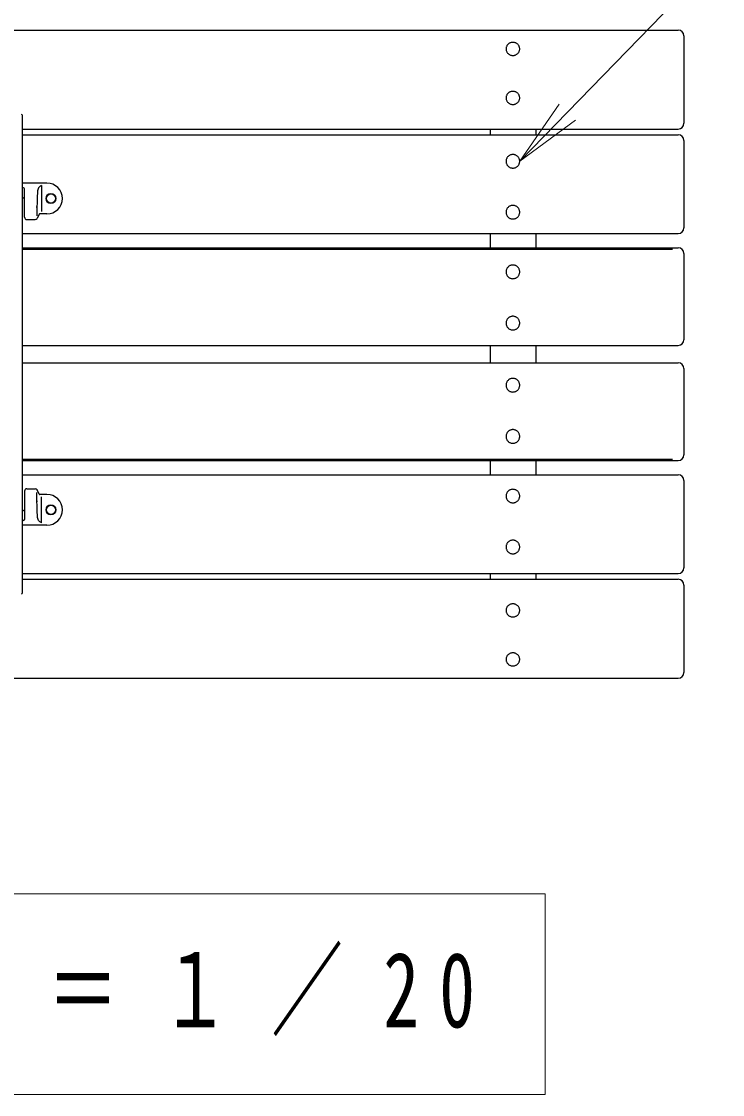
# Model space of a CAD drawing. Units: millimetres on the paper, scale 1:20. Extents: x -365 to 12, y -47 to 257.
# Drawn here: x -258.51 to -227.78, y 158.6 to 205.65 of the extents above; entities that cross this region are included whole.
import ezdxf

# ---------------------------------------------------------------- set-up
doc = ezdxf.new("R2010")
doc.units = ezdxf.units.MM
doc.layers.add('LY_1', color=7, linetype='Continuous', lineweight=25)
doc.styles.add('ＭＳ ゴシック', font='')
doc.styles.get('ＭＳ ゴシック').set_extended_font_data('MS Gothic')

msp = doc.modelspace()

# ---------------------------------------------------------------- linework, layer by layer
at = {"layer": 'LY_1', "color": 4}
for p, q in [((-289.217, 205.274), (-229.717, 205.274)), ((-229.467, 205.024), (-229.467, 201.184)), ((-258.467, 200.934), (-229.717, 200.934)), ((-237.967, 200.934), (-237.967, 200.682)), ((-235.967, 200.934), (-235.967, 200.682)), ((-258.467, 200.682), (-229.717, 200.682)), ((-229.467, 200.432), (-229.467, 196.603)), ((-258.467, 196.353), (-229.717, 196.353)), ((-237.967, 196.353), (-237.967, 195.729)), ((-235.967, 196.353), (-235.967, 195.729)), ((-258.467, 195.729), (-229.717, 195.729)), ((-229.467, 195.479), (-229.467, 191.696)), ((-258.467, 191.446), (-229.717, 191.446)), ((-237.967, 191.446), (-237.967, 190.681)), ((-235.967, 191.446), (-235.967, 190.681)), ((-258.467, 190.681), (-229.717, 190.681)), ((-229.467, 190.431), (-229.467, 186.649)), ((-258.467, 186.399), (-229.717, 186.399)), ((-237.967, 186.399), (-237.967, 185.774)), ((-235.967, 186.399), (-235.967, 185.774)), ((-258.467, 185.774), (-229.717, 185.774)), ((-229.467, 185.524), (-229.467, 181.696)), ((-258.467, 181.446), (-229.717, 181.446)), ((-258.467, 181.193), (-229.717, 181.193)), ((-237.967, 181.446), (-237.967, 181.193)), ((-235.967, 181.446), (-235.967, 181.193)), ((-229.467, 180.943), (-229.467, 177.103)), ((-289.217, 176.853), (-229.717, 176.853))]:
    msp.add_line(p, q, dxfattribs=at)
at = {"layer": 'LY_1', "lineweight": 13}
for p, q in [((-236.667, 199.519), (-234.936, 202.02)), ((-236.667, 199.519), (-234.577, 201.671)), ((-234.219, 201.323), (-236.667, 199.519)), ((-235.559, 167.405), (-283.359, 167.405)), ((-235.559, 158.605), (-235.559, 167.405)), ((-283.359, 158.605), (-235.559, 158.605))]:
    msp.add_line(p, q, dxfattribs=at)
at = {"layer": 'LY_1'}
for p, q in [((-258.467, 180.606), (-258.467, 201.52)), ((-257.392, 198.563), (-258.467, 198.563)), ((-258.422, 198.356), (-258.467, 198.356)), ((-258.372, 197.063), (-258.372, 198.306)), ((-257.636, 198.452), (-257.636, 197.315)), ((-258.467, 197.92), (-258.422, 197.92)), ((-257.832, 197.538), (-257.832, 197.121)), ((-257.729, 197.2), (-257.826, 197.017)), ((-257.392, 197.213), (-257.707, 197.213)), ((-258.272, 196.963), (-257.915, 196.963)), ((-258.467, 195.671), (-229.967, 195.671)), ((-258.467, 186.456), (-229.967, 186.456)), ((-258.372, 185.063), (-258.372, 183.821)), ((-258.272, 185.163), (-257.915, 185.163)), ((-257.832, 184.588), (-257.832, 185.005)), ((-257.729, 184.927), (-257.826, 185.11)), ((-257.392, 184.913), (-257.707, 184.913)), ((-257.636, 183.675), (-257.636, 184.812)), ((-258.467, 184.206), (-258.422, 184.206)), ((-258.422, 183.771), (-258.467, 183.771)), ((-257.392, 183.563), (-258.467, 183.563))]:
    msp.add_line(p, q, dxfattribs=at)
at = {"layer": 'LY_1', "lineweight": 13}
msp.add_lwpolyline([(-236.667, 199.519), (-225.688, 210.825), (-177.688, 210.825)], dxfattribs=at)
at = {"layer": 'LY_1', "color": 4}
for points in [[(-236.667, 204.445), (-236.669, 204.47), (-236.672, 204.495), (-236.678, 204.519), (-236.685, 204.543), (-236.695, 204.566), (-236.708, 204.588), (-236.722, 204.609), (-236.738, 204.629), (-236.755, 204.648), (-236.775, 204.664), (-236.795, 204.68), (-236.817, 204.693), (-236.841, 204.705), (-236.865, 204.714), (-236.89, 204.722), (-236.915, 204.727), (-236.941, 204.73), (-236.967, 204.731), (-236.994, 204.73), (-237.019, 204.727), (-237.045, 204.722), (-237.07, 204.714), (-237.094, 204.705), (-237.117, 204.693), (-237.139, 204.68), (-237.16, 204.664), (-237.179, 204.648), (-237.197, 204.629), (-237.213, 204.609), (-237.227, 204.588), (-237.239, 204.566), (-237.249, 204.543), (-237.257, 204.519), (-237.263, 204.495), (-237.266, 204.47), (-237.267, 204.445), (-237.266, 204.42), (-237.263, 204.395), (-237.257, 204.371), (-237.249, 204.347), (-237.239, 204.324), (-237.227, 204.302), (-237.213, 204.281), (-237.197, 204.261), (-237.179, 204.243), (-237.16, 204.226), (-237.139, 204.21), (-237.117, 204.197), (-237.094, 204.186), (-237.07, 204.176), (-237.045, 204.168), (-237.019, 204.163), (-236.994, 204.16), (-236.967, 204.159), (-236.941, 204.16), (-236.915, 204.163), (-236.89, 204.168), (-236.865, 204.176), (-236.841, 204.186), (-236.817, 204.197), (-236.795, 204.21), (-236.775, 204.226), (-236.755, 204.243), (-236.738, 204.261), (-236.722, 204.281), (-236.708, 204.302), (-236.695, 204.324), (-236.685, 204.347), (-236.678, 204.371), (-236.672, 204.395), (-236.669, 204.42)], [(-236.667, 202.297), (-236.669, 202.322), (-236.672, 202.347), (-236.678, 202.371), (-236.685, 202.395), (-236.695, 202.418), (-236.708, 202.44), (-236.722, 202.461), (-236.738, 202.481), (-236.755, 202.5), (-236.775, 202.517), (-236.795, 202.532), (-236.817, 202.545), (-236.841, 202.557), (-236.865, 202.566), (-236.89, 202.574), (-236.915, 202.579), (-236.941, 202.582), (-236.967, 202.584), (-236.994, 202.582), (-237.019, 202.579), (-237.045, 202.574), (-237.07, 202.566), (-237.094, 202.557), (-237.117, 202.545), (-237.139, 202.532), (-237.16, 202.517), (-237.179, 202.5), (-237.197, 202.481), (-237.213, 202.461), (-237.227, 202.44), (-237.239, 202.418), (-237.249, 202.395), (-237.257, 202.371), (-237.263, 202.347), (-237.266, 202.322), (-237.267, 202.297), (-237.266, 202.272), (-237.263, 202.247), (-237.257, 202.223), (-237.249, 202.199), (-237.239, 202.176), (-237.227, 202.154), (-237.213, 202.133), (-237.197, 202.113), (-237.179, 202.095), (-237.16, 202.078), (-237.139, 202.063), (-237.117, 202.049), (-237.094, 202.038), (-237.07, 202.028), (-237.045, 202.021), (-237.019, 202.015), (-236.994, 202.012), (-236.967, 202.011), (-236.941, 202.012), (-236.915, 202.015), (-236.89, 202.021), (-236.865, 202.028), (-236.841, 202.038), (-236.817, 202.049), (-236.795, 202.063), (-236.775, 202.078), (-236.755, 202.095), (-236.738, 202.113), (-236.722, 202.133), (-236.708, 202.154), (-236.695, 202.176), (-236.685, 202.199), (-236.678, 202.223), (-236.672, 202.247), (-236.669, 202.272)], [(-236.667, 199.519), (-236.669, 199.545), (-236.672, 199.571), (-236.678, 199.596), (-236.685, 199.621), (-236.695, 199.645), (-236.708, 199.668), (-236.722, 199.69), (-236.738, 199.71), (-236.755, 199.729), (-236.775, 199.747), (-236.795, 199.763), (-236.817, 199.777), (-236.841, 199.789), (-236.865, 199.799), (-236.89, 199.807), (-236.915, 199.812), (-236.941, 199.816), (-236.967, 199.817), (-236.994, 199.816), (-237.019, 199.812), (-237.045, 199.807), (-237.07, 199.799), (-237.094, 199.789), (-237.117, 199.777), (-237.139, 199.763), (-237.16, 199.747), (-237.179, 199.729), (-237.197, 199.71), (-237.213, 199.69), (-237.227, 199.668), (-237.239, 199.645), (-237.249, 199.621), (-237.257, 199.596), (-237.263, 199.571), (-237.266, 199.545), (-237.267, 199.519), (-237.266, 199.493), (-237.263, 199.467), (-237.257, 199.442), (-237.249, 199.417), (-237.239, 199.393), (-237.227, 199.37), (-237.213, 199.348), (-237.197, 199.328), (-237.179, 199.309), (-237.16, 199.291), (-237.139, 199.275), (-237.117, 199.261), (-237.094, 199.249), (-237.07, 199.239), (-237.045, 199.232), (-237.019, 199.226), (-236.994, 199.223), (-236.967, 199.221), (-236.941, 199.223), (-236.915, 199.226), (-236.89, 199.232), (-236.865, 199.239), (-236.841, 199.249), (-236.817, 199.261), (-236.795, 199.275), (-236.775, 199.291), (-236.755, 199.309), (-236.738, 199.328), (-236.722, 199.348), (-236.708, 199.37), (-236.695, 199.393), (-236.685, 199.417), (-236.678, 199.442), (-236.672, 199.467), (-236.669, 199.493)], [(-236.667, 197.287), (-236.669, 197.313), (-236.672, 197.338), (-236.678, 197.364), (-236.685, 197.389), (-236.695, 197.413), (-236.708, 197.436), (-236.722, 197.457), (-236.738, 197.478), (-236.755, 197.497), (-236.775, 197.515), (-236.795, 197.531), (-236.817, 197.545), (-236.841, 197.557), (-236.865, 197.566), (-236.89, 197.574), (-236.915, 197.58), (-236.941, 197.583), (-236.967, 197.584), (-236.994, 197.583), (-237.019, 197.58), (-237.045, 197.574), (-237.07, 197.566), (-237.094, 197.557), (-237.117, 197.545), (-237.139, 197.531), (-237.16, 197.515), (-237.179, 197.497), (-237.197, 197.478), (-237.213, 197.457), (-237.227, 197.436), (-237.239, 197.413), (-237.249, 197.389), (-237.257, 197.364), (-237.263, 197.338), (-237.266, 197.313), (-237.267, 197.287), (-237.266, 197.261), (-237.263, 197.235), (-237.257, 197.21), (-237.249, 197.185), (-237.239, 197.161), (-237.227, 197.138), (-237.213, 197.116), (-237.197, 197.095), (-237.179, 197.076), (-237.16, 197.059), (-237.139, 197.043), (-237.117, 197.029), (-237.094, 197.017), (-237.07, 197.007), (-237.045, 196.999), (-237.019, 196.994), (-236.994, 196.99), (-236.967, 196.989), (-236.941, 196.99), (-236.915, 196.994), (-236.89, 196.999), (-236.865, 197.007), (-236.841, 197.017), (-236.817, 197.029), (-236.795, 197.043), (-236.775, 197.059), (-236.755, 197.076), (-236.738, 197.095), (-236.722, 197.116), (-236.708, 197.138), (-236.695, 197.161), (-236.685, 197.185), (-236.678, 197.21), (-236.672, 197.235), (-236.669, 197.261)], [(-236.667, 194.672), (-236.669, 194.698), (-236.672, 194.724), (-236.678, 194.75), (-236.685, 194.775), (-236.695, 194.799), (-236.708, 194.822), (-236.722, 194.844), (-236.738, 194.865), (-236.755, 194.884), (-236.775, 194.902), (-236.795, 194.918), (-236.817, 194.932), (-236.841, 194.944), (-236.865, 194.954), (-236.89, 194.962), (-236.915, 194.967), (-236.941, 194.971), (-236.967, 194.972), (-236.994, 194.971), (-237.019, 194.967), (-237.045, 194.962), (-237.07, 194.954), (-237.094, 194.944), (-237.117, 194.932), (-237.139, 194.918), (-237.16, 194.902), (-237.179, 194.884), (-237.197, 194.865), (-237.213, 194.844), (-237.227, 194.822), (-237.239, 194.799), (-237.249, 194.775), (-237.257, 194.75), (-237.263, 194.724), (-237.266, 194.698), (-237.267, 194.672), (-237.266, 194.646), (-237.263, 194.62), (-237.257, 194.595), (-237.249, 194.57), (-237.239, 194.546), (-237.227, 194.522), (-237.213, 194.5), (-237.197, 194.48), (-237.179, 194.46), (-237.16, 194.443), (-237.139, 194.427), (-237.117, 194.413), (-237.094, 194.401), (-237.07, 194.391), (-237.045, 194.383), (-237.019, 194.377), (-236.994, 194.374), (-236.967, 194.373), (-236.941, 194.374), (-236.915, 194.377), (-236.89, 194.383), (-236.865, 194.391), (-236.841, 194.401), (-236.817, 194.413), (-236.795, 194.427), (-236.775, 194.443), (-236.755, 194.46), (-236.738, 194.48), (-236.722, 194.5), (-236.708, 194.522), (-236.695, 194.546), (-236.685, 194.57), (-236.678, 194.595), (-236.672, 194.62), (-236.669, 194.646)], [(-236.667, 192.424), (-236.669, 192.45), (-236.672, 192.476), (-236.678, 192.502), (-236.685, 192.527), (-236.695, 192.551), (-236.708, 192.574), (-236.722, 192.596), (-236.738, 192.617), (-236.755, 192.636), (-236.775, 192.654), (-236.795, 192.67), (-236.817, 192.684), (-236.841, 192.696), (-236.865, 192.706), (-236.89, 192.714), (-236.915, 192.72), (-236.941, 192.723), (-236.967, 192.724), (-236.994, 192.723), (-237.019, 192.72), (-237.045, 192.714), (-237.07, 192.706), (-237.094, 192.696), (-237.117, 192.684), (-237.139, 192.67), (-237.16, 192.654), (-237.179, 192.636), (-237.197, 192.617), (-237.213, 192.596), (-237.227, 192.574), (-237.239, 192.551), (-237.249, 192.527), (-237.257, 192.502), (-237.263, 192.476), (-237.266, 192.45), (-237.267, 192.424), (-237.266, 192.398), (-237.263, 192.372), (-237.257, 192.347), (-237.249, 192.322), (-237.239, 192.298), (-237.227, 192.274), (-237.213, 192.252), (-237.197, 192.232), (-237.179, 192.212), (-237.16, 192.195), (-237.139, 192.179), (-237.117, 192.165), (-237.094, 192.153), (-237.07, 192.143), (-237.045, 192.135), (-237.019, 192.129), (-236.994, 192.126), (-236.967, 192.125), (-236.941, 192.126), (-236.915, 192.129), (-236.89, 192.135), (-236.865, 192.143), (-236.841, 192.153), (-236.817, 192.165), (-236.795, 192.179), (-236.775, 192.195), (-236.755, 192.212), (-236.738, 192.232), (-236.722, 192.252), (-236.708, 192.274), (-236.695, 192.298), (-236.685, 192.322), (-236.678, 192.347), (-236.672, 192.372), (-236.669, 192.398)], [(-236.667, 189.703), (-236.669, 189.729), (-236.672, 189.755), (-236.678, 189.781), (-236.685, 189.806), (-236.695, 189.83), (-236.708, 189.853), (-236.722, 189.875), (-236.738, 189.896), (-236.755, 189.915), (-236.775, 189.933), (-236.795, 189.949), (-236.817, 189.963), (-236.841, 189.975), (-236.865, 189.985), (-236.89, 189.993), (-236.915, 189.998), (-236.941, 190.002), (-236.967, 190.003), (-236.994, 190.002), (-237.019, 189.998), (-237.045, 189.993), (-237.07, 189.985), (-237.094, 189.975), (-237.117, 189.963), (-237.139, 189.949), (-237.16, 189.933), (-237.179, 189.915), (-237.197, 189.896), (-237.213, 189.875), (-237.227, 189.853), (-237.239, 189.83), (-237.249, 189.806), (-237.257, 189.781), (-237.263, 189.755), (-237.266, 189.729), (-237.267, 189.703), (-237.266, 189.677), (-237.263, 189.651), (-237.257, 189.626), (-237.249, 189.601), (-237.239, 189.576), (-237.227, 189.553), (-237.213, 189.531), (-237.197, 189.51), (-237.179, 189.491), (-237.16, 189.474), (-237.139, 189.458), (-237.117, 189.444), (-237.094, 189.432), (-237.07, 189.422), (-237.045, 189.414), (-237.019, 189.408), (-236.994, 189.405), (-236.967, 189.403), (-236.941, 189.405), (-236.915, 189.408), (-236.89, 189.414), (-236.865, 189.422), (-236.841, 189.432), (-236.817, 189.444), (-236.795, 189.458), (-236.775, 189.474), (-236.755, 189.491), (-236.738, 189.51), (-236.722, 189.531), (-236.708, 189.553), (-236.695, 189.576), (-236.685, 189.601), (-236.678, 189.626), (-236.672, 189.651), (-236.669, 189.677)], [(-236.667, 187.455), (-236.669, 187.481), (-236.672, 187.507), (-236.678, 187.533), (-236.685, 187.558), (-236.695, 187.582), (-236.708, 187.605), (-236.722, 187.627), (-236.738, 187.648), (-236.755, 187.667), (-236.775, 187.685), (-236.795, 187.701), (-236.817, 187.715), (-236.841, 187.727), (-236.865, 187.737), (-236.89, 187.745), (-236.915, 187.75), (-236.941, 187.754), (-236.967, 187.755), (-236.994, 187.754), (-237.019, 187.75), (-237.045, 187.745), (-237.07, 187.737), (-237.094, 187.727), (-237.117, 187.715), (-237.139, 187.701), (-237.16, 187.685), (-237.179, 187.667), (-237.197, 187.648), (-237.213, 187.627), (-237.227, 187.605), (-237.239, 187.582), (-237.249, 187.558), (-237.257, 187.533), (-237.263, 187.507), (-237.266, 187.481), (-237.267, 187.455), (-237.266, 187.429), (-237.263, 187.403), (-237.257, 187.378), (-237.249, 187.353), (-237.239, 187.329), (-237.227, 187.305), (-237.213, 187.283), (-237.197, 187.263), (-237.179, 187.243), (-237.16, 187.226), (-237.139, 187.21), (-237.117, 187.196), (-237.094, 187.184), (-237.07, 187.174), (-237.045, 187.166), (-237.019, 187.16), (-236.994, 187.157), (-236.967, 187.155), (-236.941, 187.157), (-236.915, 187.16), (-236.89, 187.166), (-236.865, 187.174), (-236.841, 187.184), (-236.817, 187.196), (-236.795, 187.21), (-236.775, 187.226), (-236.755, 187.243), (-236.738, 187.263), (-236.722, 187.283), (-236.708, 187.305), (-236.695, 187.329), (-236.685, 187.353), (-236.678, 187.378), (-236.672, 187.403), (-236.669, 187.429)], [(-236.667, 184.841), (-236.669, 184.867), (-236.672, 184.892), (-236.678, 184.918), (-236.685, 184.943), (-236.695, 184.967), (-236.708, 184.99), (-236.722, 185.011), (-236.738, 185.032), (-236.755, 185.051), (-236.775, 185.069), (-236.795, 185.085), (-236.817, 185.098), (-236.841, 185.11), (-236.865, 185.12), (-236.89, 185.128), (-236.915, 185.134), (-236.941, 185.137), (-236.967, 185.138), (-236.994, 185.137), (-237.019, 185.134), (-237.045, 185.128), (-237.07, 185.12), (-237.094, 185.11), (-237.117, 185.098), (-237.139, 185.085), (-237.16, 185.069), (-237.179, 185.051), (-237.197, 185.032), (-237.213, 185.011), (-237.227, 184.99), (-237.239, 184.967), (-237.249, 184.943), (-237.257, 184.918), (-237.263, 184.892), (-237.266, 184.867), (-237.267, 184.841), (-237.266, 184.815), (-237.263, 184.789), (-237.257, 184.764), (-237.249, 184.739), (-237.239, 184.715), (-237.227, 184.692), (-237.213, 184.67), (-237.197, 184.649), (-237.179, 184.63), (-237.16, 184.613), (-237.139, 184.597), (-237.117, 184.583), (-237.094, 184.571), (-237.07, 184.561), (-237.045, 184.553), (-237.019, 184.548), (-236.994, 184.544), (-236.967, 184.543), (-236.941, 184.544), (-236.915, 184.548), (-236.89, 184.553), (-236.865, 184.561), (-236.841, 184.571), (-236.817, 184.583), (-236.795, 184.597), (-236.775, 184.613), (-236.755, 184.63), (-236.738, 184.649), (-236.722, 184.67), (-236.708, 184.692), (-236.695, 184.715), (-236.685, 184.739), (-236.678, 184.764), (-236.672, 184.789), (-236.669, 184.815)], [(-236.667, 182.609), (-236.669, 182.634), (-236.672, 182.66), (-236.678, 182.686), (-236.685, 182.71), (-236.695, 182.734), (-236.708, 182.757), (-236.722, 182.779), (-236.738, 182.8), (-236.755, 182.819), (-236.775, 182.837), (-236.795, 182.852), (-236.817, 182.866), (-236.841, 182.878), (-236.865, 182.888), (-236.89, 182.896), (-236.915, 182.902), (-236.941, 182.905), (-236.967, 182.906), (-236.994, 182.905), (-237.019, 182.902), (-237.045, 182.896), (-237.07, 182.888), (-237.094, 182.878), (-237.117, 182.866), (-237.139, 182.852), (-237.16, 182.837), (-237.179, 182.819), (-237.197, 182.8), (-237.213, 182.779), (-237.227, 182.757), (-237.239, 182.734), (-237.249, 182.71), (-237.257, 182.686), (-237.263, 182.66), (-237.266, 182.634), (-237.267, 182.609), (-237.266, 182.583), (-237.263, 182.557), (-237.257, 182.531), (-237.249, 182.507), (-237.239, 182.483), (-237.227, 182.46), (-237.213, 182.438), (-237.197, 182.417), (-237.179, 182.398), (-237.16, 182.381), (-237.139, 182.365), (-237.117, 182.351), (-237.094, 182.339), (-237.07, 182.329), (-237.045, 182.321), (-237.019, 182.315), (-236.994, 182.312), (-236.967, 182.311), (-236.941, 182.312), (-236.915, 182.315), (-236.89, 182.321), (-236.865, 182.329), (-236.841, 182.339), (-236.817, 182.351), (-236.795, 182.365), (-236.775, 182.381), (-236.755, 182.398), (-236.738, 182.417), (-236.722, 182.438), (-236.708, 182.46), (-236.695, 182.483), (-236.685, 182.507), (-236.678, 182.531), (-236.672, 182.557), (-236.669, 182.583)], [(-236.667, 179.83), (-236.669, 179.855), (-236.672, 179.88), (-236.678, 179.904), (-236.685, 179.928), (-236.695, 179.951), (-236.708, 179.973), (-236.722, 179.995), (-236.738, 180.014), (-236.755, 180.033), (-236.775, 180.05), (-236.795, 180.065), (-236.817, 180.078), (-236.841, 180.09), (-236.865, 180.099), (-236.89, 180.107), (-236.915, 180.112), (-236.941, 180.116), (-236.967, 180.117), (-236.994, 180.116), (-237.019, 180.112), (-237.045, 180.107), (-237.07, 180.099), (-237.094, 180.09), (-237.117, 180.078), (-237.139, 180.065), (-237.16, 180.05), (-237.179, 180.033), (-237.197, 180.014), (-237.213, 179.995), (-237.227, 179.973), (-237.239, 179.951), (-237.249, 179.928), (-237.257, 179.904), (-237.263, 179.88), (-237.266, 179.855), (-237.267, 179.83), (-237.266, 179.805), (-237.263, 179.781), (-237.257, 179.756), (-237.249, 179.732), (-237.239, 179.709), (-237.227, 179.687), (-237.213, 179.666), (-237.197, 179.646), (-237.179, 179.628), (-237.16, 179.611), (-237.139, 179.596), (-237.117, 179.582), (-237.094, 179.571), (-237.07, 179.561), (-237.045, 179.554), (-237.019, 179.548), (-236.994, 179.545), (-236.967, 179.544), (-236.941, 179.545), (-236.915, 179.548), (-236.89, 179.554), (-236.865, 179.561), (-236.841, 179.571), (-236.817, 179.582), (-236.795, 179.596), (-236.775, 179.611), (-236.755, 179.628), (-236.738, 179.646), (-236.722, 179.666), (-236.708, 179.687), (-236.695, 179.709), (-236.685, 179.732), (-236.678, 179.756), (-236.672, 179.781), (-236.669, 179.805)], [(-236.667, 177.682), (-236.669, 177.707), (-236.672, 177.732), (-236.678, 177.756), (-236.685, 177.78), (-236.695, 177.803), (-236.708, 177.826), (-236.722, 177.847), (-236.738, 177.866), (-236.755, 177.885), (-236.775, 177.902), (-236.795, 177.917), (-236.817, 177.93), (-236.841, 177.942), (-236.865, 177.951), (-236.89, 177.959), (-236.915, 177.964), (-236.941, 177.968), (-236.967, 177.969), (-236.994, 177.968), (-237.019, 177.964), (-237.045, 177.959), (-237.07, 177.951), (-237.094, 177.942), (-237.117, 177.93), (-237.139, 177.917), (-237.16, 177.902), (-237.179, 177.885), (-237.197, 177.866), (-237.213, 177.847), (-237.227, 177.826), (-237.239, 177.803), (-237.249, 177.78), (-237.257, 177.756), (-237.263, 177.732), (-237.266, 177.707), (-237.267, 177.682), (-237.266, 177.657), (-237.263, 177.633), (-237.257, 177.608), (-237.249, 177.584), (-237.239, 177.561), (-237.227, 177.539), (-237.213, 177.518), (-237.197, 177.498), (-237.179, 177.48), (-237.16, 177.463), (-237.139, 177.448), (-237.117, 177.434), (-237.094, 177.423), (-237.07, 177.413), (-237.045, 177.406), (-237.019, 177.4), (-236.994, 177.397), (-236.967, 177.396), (-236.941, 177.397), (-236.915, 177.4), (-236.89, 177.406), (-236.865, 177.413), (-236.841, 177.423), (-236.817, 177.434), (-236.795, 177.448), (-236.775, 177.463), (-236.755, 177.48), (-236.738, 177.498), (-236.722, 177.518), (-236.708, 177.539), (-236.695, 177.561), (-236.685, 177.584), (-236.678, 177.608), (-236.672, 177.633), (-236.669, 177.657)]]:
    msp.add_lwpolyline(points, close=True, dxfattribs=at)
at = {"layer": 'LY_1'}
for points in [[(-257.636, 198.452), (-257.673, 198.433), (-257.708, 198.41), (-257.738, 198.383), (-257.763, 198.351), (-257.781, 198.314), (-257.793, 198.272), (-257.801, 198.223), (-257.806, 198.167), (-257.811, 198.099), (-257.815, 198.023), (-257.819, 197.942), (-257.822, 197.861), (-257.825, 197.781), (-257.827, 197.705), (-257.828, 197.636), (-257.829, 197.578), (-257.83, 197.533), (-257.831, 197.503), (-257.831, 197.492), (-257.832, 197.503), (-257.832, 197.538)], [(-257.636, 183.675), (-257.673, 183.693), (-257.708, 183.716), (-257.738, 183.743), (-257.763, 183.776), (-257.781, 183.813), (-257.793, 183.855), (-257.801, 183.903), (-257.806, 183.959), (-257.811, 184.028), (-257.815, 184.104), (-257.819, 184.184), (-257.822, 184.266), (-257.825, 184.346), (-257.827, 184.422), (-257.828, 184.49), (-257.829, 184.549), (-257.83, 184.594), (-257.831, 184.624), (-257.831, 184.634), (-257.832, 184.624), (-257.832, 184.588)]]:
    msp.add_lwpolyline(points, dxfattribs=at)
at = {"layer": 'LY_1', "lineweight": 13}
for centre in [(-257.217, 197.888), (-257.217, 184.238)]:
    msp.add_circle(centre, 0.225, dxfattribs=at)
at = {"layer": 'LY_1'}
for centre in [(-257.217, 197.888), (-257.217, 184.238)]:
    msp.add_circle(centre, 0.2, dxfattribs=at)
at = {"layer": 'LY_1', "color": 4}
for centre, start, end in [((-229.717, 205.024), 0, 90), ((-229.717, 201.184), 270, 0), ((-229.717, 200.432), 0, 90), ((-229.717, 196.603), 270, 0), ((-229.717, 195.479), 0, 90), ((-229.717, 191.696), 270, 0), ((-229.717, 190.431), 0, 90), ((-229.717, 186.649), 270, 0), ((-229.717, 185.524), 0, 90), ((-229.717, 181.696), 270, 0), ((-229.717, 180.943), 0, 90), ((-229.717, 177.103), 270, 0)]:
    msp.add_arc(centre, 0.25, start, end, dxfattribs=at)
at = {"layer": 'LY_1'}
for centre, radius, start, end in [((-258.517, 201.52), 0.05, 0, 81.4692), ((-257.392, 197.888), 0.675, 270, 90), ((-258.422, 198.306), 0.05, 360, 90), ((-258.422, 197.87), 0.05, 0, 90), ((-257.707, 197.188), 0.025, 90, 152.1325), ((-258.272, 197.063), 0.1, 180, 270), ((-257.915, 197.063), 0.1, 270, 332.1325), ((-258.272, 185.063), 0.1, 90, 180), ((-257.915, 185.063), 0.1, 27.8675, 90), ((-257.707, 184.938), 0.025, 207.8675, 270), ((-257.392, 184.238), 0.675, 270, 90), ((-258.422, 184.256), 0.05, 270, 0), ((-258.422, 183.821), 0.05, 270, 0), ((-258.517, 180.606), 0.05, 278.5308, 0)]:
    msp.add_arc(centre, radius, start, end, dxfattribs=at)

# ---------------------------------------------------------------- texts
at = {"layer": 'LY_1', "insert": (-281.959, 163.005), "char_height": 3.299, "attachment_point": 4, "style": 'ＭＳ ゴシック'}
msp.add_mtext('\\T1.56;\\W0.7;平面図\u3000Ｓ＝１／20', dxfattribs=at)

doc.saveas('drawing.dxf')
